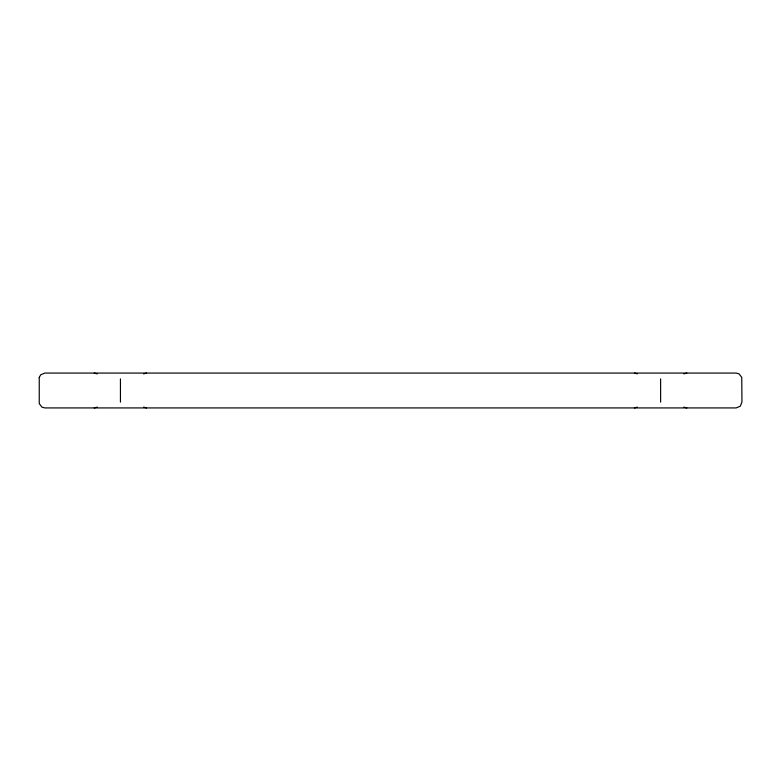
<?xml version="1.0" encoding="UTF-8"?>
<svg xmlns="http://www.w3.org/2000/svg" width="781" height="781" viewBox="0 0 781 781"><rect width="100%" height="100%" fill="white"/><g stroke="black" fill="none" stroke-linecap="round" stroke-linejoin="round"><path stroke-width="1.17" d="M143.626 373.855L146.535 373.074M97.127 407.145L94.218 407.926M683.873 373.855L686.782 373.074M637.374 407.145L634.465 407.926M634.465 373.074L637.374 373.855M686.782 407.926L683.873 407.145M94.218 373.074L97.127 373.855M146.535 407.926L143.626 407.145M660.619 378.883L660.619 402.117M120.44 378.883L120.44 402.117M39.245 377.379L39.245 403.621L41.959 407.145L44.859 407.926L736.141 407.926L740.251 406.227L741.95 402.117L741.755 377.379L739.041 373.855L736.141 373.074L44.859 373.074L40.749 374.773L39.245 377.379"/></g></svg>
